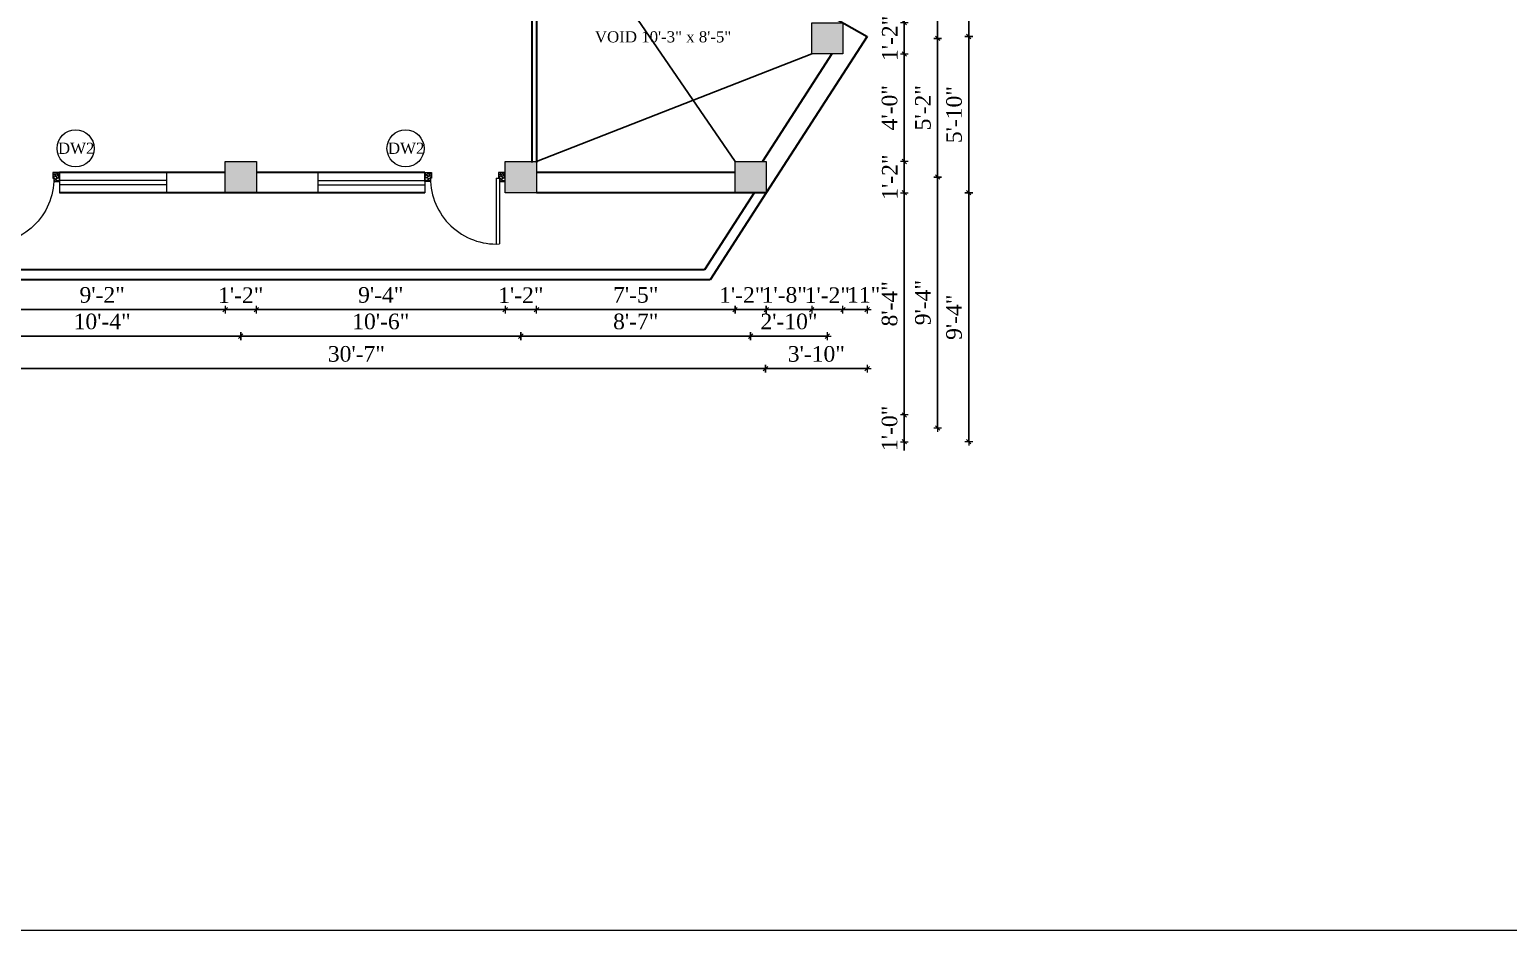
# Model space of a CAD drawing. Header units: inches. Extents: x 4069 to 291496, y -47643 to 12535.
# Drawn here: x 119084 to 119747, y -29056 to -28652 of the extents above; entities that cross this region are included whole.
import ezdxf

# ---------------------------------------------------------------- set-up
doc = ezdxf.new("R2010")
doc.units = ezdxf.units.IN
doc.header["$LTSCALE"] = 5
doc.header["$MEASUREMENT"] = 0
for name, color, linetype, lineweight in [('A-WALL', 7, 'Continuous', 9), ('Dimension', 7, 'Continuous', 18), ('DOOR', 62, 'Continuous', 0), ('Dw', 2, 'Continuous', 18), ('ele1', 21, 'Continuous', 20)]:
    doc.layers.add(name, color=color, linetype=linetype, lineweight=lineweight)
doc.layers.add('dim line', color=7, linetype='Continuous', lineweight=15, true_color=0xfab2b2)
doc.layers.add('TEXT', color=6, linetype='Continuous')
doc.layers.add('WALL', color=7, linetype='Continuous')
doc.styles.add('ordinary', font='times.ttf')
doc.dimstyles.new('Copy of 96', dxfattribs={"dimtxt": 7, "dimasz": 4, "dimexe": 0.5, "dimexo": 0.5, "dimgap": 3, "dimtad": 1, "dimdec": 1, "dimzin": 11, "dimdsep": 46, "dimlunit": 4, "dimtxsty": 'ordinary', "dimblk": 'OBLIQUE', "dimcen": 0.09, "dimse1": 1, "dimse2": 1, "dimclrt": 6, "dimazin": 0, "dimtfac": 1, "dimtdec": 1, "dimtix": 1, "dimtmove": 2, "dimatfit": 3, "dimldrblk": 'leader', "dimfxl": 0.5, "dimfxlon": 1, "dimtolj": 1, "dimtzin": 0, "dimarcsym": 0})

# ---------------------------------------------------------------- blocks, each defined once
blk = doc.blocks.new('A$C27B36B59')
at = {"layer": 'DOOR'}
for p, q in [((0, 4), (0, 0)), ((2.5, 4), (0, 4)), ((0, 0), (3, 0)), ((2.5, 2.5), (2.5, 4)), ((3, 2.5), (2.5, 2.5)), ((3, 0), (3, 2.5))]:
    blk.add_line(p, q, dxfattribs=at)
for centre, radius, start, end in [((-1.4, -0.54), 4.75, 22.14107, 72.83803), ((1.34, 2.09), 1.64, 45.13802, 144.89476), ((2.21, 0.3), 2.49, 83.31492, 152.65798), ((0.13, 0.37), 2.05, 349.48753, 93.68048), ((1.96, -0.47), 2.01, 58.74475, 166.49498), ((-0.06, 0.32), 1.13, 343.54197, 86.94698), ((2.08, -0.4), 1.17, 38.28162, 160.15192)]:
    blk.add_arc(centre, radius, start, end, dxfattribs=at)
blk = doc.blocks.new('D2')
at = {"layer": 'DOOR'}
for p, q in [((74473.95, 24047.59), (74473.95, 24018.09)), ((74473.95, 24047.59), (74475.45, 24047.59)), ((74475.45, 24047.59), (74475.45, 24018.13))]:
    blk.add_line(p, q, dxfattribs=at)
blk.add_arc((74473.95, 24047.59), 29.5, 180, 272.9146, dxfattribs=at)
at = {"layer": 'DOOR', "xscale": -1, "rotation": 180}
blk.add_blockref('A$C27B36B59', (74441.95, 24050.09), dxfattribs=at)
at = {"layer": 'DOOR', "rotation": 180}
blk.add_blockref('A$C27B36B59', (74477.95, 24050.09), dxfattribs=at)
blk = doc.blocks.new('oblique')
at = {"color": 0, "lineweight": -2}
blk.add_line((0.25, 0.25), (-0.25, -0.25), dxfattribs=at)
at = {"layer": 'dim line', "lineweight": 9}
for p, q in [((-0.4375, 0), (0.4375, 0)), ((0, 0.4375), (0, -0.4375))]:
    blk.add_line(p, q, dxfattribs=at)
blk = doc.blocks.new('*D5415')
at = {"layer": 'A-WALL', "color": 0, "lineweight": -2, "ltscale": 5, "transparency": 16777216}
for p, q in [((119476.57, -28711.48), (119476.57, -28707.48)), ((119476.57, -28725.48), (119476.57, -28711.48)), ((119476.57, -28725.48), (119476.57, -28729.48))]:
    blk.add_line(p, q, dxfattribs=at)
at = {"layer": 'Defpoints', "color": 0, "ltscale": 5, "transparency": 16777216}
for p in [(119414.7, -28711.48), (119476.57, -28711.48), (119414.7, -28725.48)]:
    blk.add_point(p, dxfattribs=at)
at = {"layer": 'A-WALL', "color": 0, "lineweight": -2, "ltscale": 5, "transparency": 16777216, "xscale": 4, "yscale": 4, "zscale": 4}
for p, rotation in [((119476.57, -28711.48), 270), ((119476.57, -28725.48), 90)]:
    blk.add_blockref('oblique', p, dxfattribs=dict(at, rotation=rotation))
at = {"layer": 'A-WALL', "color": 6, "ltscale": 5, "transparency": 16777216, "insert": (119470.07, -28718.48), "char_height": 7, "attachment_point": 5, "rotation": 90, "style": 'ordinary'}
blk.add_mtext('\\A1;1\'-2"', dxfattribs=at)
blk = doc.blocks.new('_OBLIQUE')
at = {"color": 0, "linetype": 'ByBlock'}
blk.add_line((-0.5, -0.5), (0.5, 0.5), dxfattribs=at)
blk = doc.blocks.new('leader')
at = {"layer": 'Dimension'}
for p, q in [((0, -4.33), (0, 4.33)), ((-4.42, 0), (4.42, 0))]:
    blk.add_line(p, q, dxfattribs=at)
blk = doc.blocks.new('*D5416')
at = {"layer": 'A-WALL', "color": 0, "lineweight": -2, "ltscale": 5, "transparency": 16777216}
blk.add_line((119476.57, -28711.48), (119476.57, -28663.3), dxfattribs=at)
at = {"layer": 'Defpoints', "color": 0, "ltscale": 5, "transparency": 16777216}
for p in [(119449.08, -28663.3), (119476.57, -28663.3), (119414.7, -28711.48)]:
    blk.add_point(p, dxfattribs=at)
at = {"layer": 'A-WALL', "color": 0, "lineweight": -2, "ltscale": 5, "transparency": 16777216, "xscale": 4, "yscale": 4, "zscale": 4}
for p, rotation in [((119476.57, -28663.3), 90), ((119476.57, -28711.48), 270)]:
    blk.add_blockref('oblique', p, dxfattribs=dict(at, rotation=rotation))
at = {"layer": 'A-WALL', "color": 6, "ltscale": 5, "transparency": 16777216, "insert": (119470.01, -28687.39), "char_height": 7, "attachment_point": 5, "rotation": 90, "style": 'ordinary'}
blk.add_mtext('\\A1;4\'-0"', dxfattribs=at)
blk = doc.blocks.new('*D5417')
at = {"layer": 'A-WALL', "color": 0, "lineweight": -2, "ltscale": 5, "transparency": 16777216}
for p, q in [((119476.57, -28649.3), (119476.57, -28645.3)), ((119476.57, -28663.3), (119476.57, -28649.3)), ((119476.57, -28663.3), (119476.57, -28667.3))]:
    blk.add_line(p, q, dxfattribs=at)
at = {"layer": 'Defpoints', "color": 0, "ltscale": 5, "transparency": 16777216}
for p in [(119449.08, -28649.3), (119476.57, -28649.3), (119449.08, -28663.3)]:
    blk.add_point(p, dxfattribs=at)
at = {"layer": 'A-WALL', "color": 0, "lineweight": -2, "ltscale": 5, "transparency": 16777216, "xscale": 4, "yscale": 4, "zscale": 4}
for p, rotation in [((119476.57, -28649.3), 270), ((119476.57, -28663.3), 90)]:
    blk.add_blockref('oblique', p, dxfattribs=dict(at, rotation=rotation))
at = {"layer": 'A-WALL', "color": 6, "ltscale": 5, "transparency": 16777216, "insert": (119470.07, -28656.3), "char_height": 7, "attachment_point": 5, "rotation": 90, "style": 'ordinary'}
blk.add_mtext('\\A1;1\'-2"', dxfattribs=at)
blk = doc.blocks.new('*D5422')
at = {"layer": 'A-WALL', "color": 0, "lineweight": -2, "ltscale": 5, "transparency": 16777216}
blk.add_line((119491.53, -28718.48), (119491.53, -28656.3), dxfattribs=at)
at = {"layer": 'Defpoints', "color": 0, "ltscale": 5, "transparency": 16777216}
for p in [(119442.08, -28656.3), (119491.53, -28656.3), (119407.7, -28718.48)]:
    blk.add_point(p, dxfattribs=at)
at = {"layer": 'A-WALL', "color": 0, "lineweight": -2, "ltscale": 5, "transparency": 16777216, "xscale": 4, "yscale": 4, "zscale": 4}
for p, rotation in [((119491.53, -28656.3), 90), ((119491.53, -28718.48), 270)]:
    blk.add_blockref('oblique', p, dxfattribs=dict(at, rotation=rotation))
at = {"layer": 'A-WALL', "color": 6, "ltscale": 5, "transparency": 16777216, "insert": (119484.97, -28687.39), "char_height": 7, "attachment_point": 5, "rotation": 90, "style": 'ordinary'}
blk.add_mtext('\\A1;5\'-2"', dxfattribs=at)
blk = doc.blocks.new('*D5423')
at = {"layer": 'A-WALL', "color": 0, "lineweight": -2, "ltscale": 5, "transparency": 16777216}
blk.add_line((119491.53, -28656.3), (119491.53, -28578.2), dxfattribs=at)
at = {"layer": 'Defpoints', "color": 0, "ltscale": 5, "transparency": 16777216}
for p in [(119304.69, -28578.2), (119491.53, -28578.2), (119442.08, -28656.3)]:
    blk.add_point(p, dxfattribs=at)
at = {"layer": 'A-WALL', "color": 0, "lineweight": -2, "ltscale": 5, "transparency": 16777216, "xscale": 4, "yscale": 4, "zscale": 4}
for p, rotation in [((119491.53, -28578.2), 90), ((119491.53, -28656.3), 270)]:
    blk.add_blockref('oblique', p, dxfattribs=dict(at, rotation=rotation))
at = {"layer": 'A-WALL', "color": 6, "ltscale": 5, "transparency": 16777216, "insert": (119484.97, -28617.25), "char_height": 7, "attachment_point": 5, "rotation": 90, "style": 'ordinary'}
blk.add_mtext('\\A1;6\'-6"', dxfattribs=at)
blk = doc.blocks.new('*D5432')
at = {"layer": 'A-WALL', "color": 0, "lineweight": -2, "ltscale": 5, "transparency": 16777216}
blk.add_line((119449.08, -28460.05), (119459.94, -28460.05), dxfattribs=at)
at = {"layer": 'Defpoints', "color": 0, "ltscale": 5, "transparency": 16777216}
for p in [(119459.94, -28460.05), (119449.08, -28649.3), (119459.94, -28655.48)]:
    blk.add_point(p, dxfattribs=at)
at = {"layer": 'A-WALL', "color": 0, "lineweight": -2, "ltscale": 5, "transparency": 16777216, "xscale": 4, "yscale": 4, "zscale": 4, "rotation": 180}
blk.add_blockref('oblique', (119449.08, -28460.05), dxfattribs=at)
at = {"layer": 'A-WALL', "color": 0, "lineweight": -2, "ltscale": 5, "transparency": 16777216, "xscale": 4, "yscale": 4, "zscale": 4}
blk.add_blockref('oblique', (119459.94, -28460.05), dxfattribs=at)
at = {"layer": 'A-WALL', "color": 6, "ltscale": 5, "transparency": 16777216, "insert": (119458.99, -28453.49), "char_height": 7, "attachment_point": 5, "style": 'ordinary'}
blk.add_mtext('\\A1;11"', dxfattribs=at)
blk = doc.blocks.new('*D5435')
at = {"layer": 'A-WALL', "color": 0, "lineweight": -2, "ltscale": 5, "transparency": 16777216}
blk.add_line((119304.69, -28447.01), (119442.08, -28447.01), dxfattribs=at)
at = {"layer": 'Defpoints', "color": 0, "ltscale": 5, "transparency": 16777216}
for p in [(119442.08, -28447.01), (119304.69, -28578.2), (119442.08, -28656.3)]:
    blk.add_point(p, dxfattribs=at)
at = {"layer": 'A-WALL', "color": 0, "lineweight": -2, "ltscale": 5, "transparency": 16777216, "xscale": 4, "yscale": 4, "zscale": 4, "rotation": 180}
blk.add_blockref('oblique', (119304.69, -28447.01), dxfattribs=at)
at = {"layer": 'A-WALL', "color": 0, "lineweight": -2, "ltscale": 5, "transparency": 16777216, "xscale": 4, "yscale": 4, "zscale": 4}
blk.add_blockref('oblique', (119442.08, -28447.01), dxfattribs=at)
at = {"layer": 'A-WALL', "color": 6, "ltscale": 5, "transparency": 16777216, "insert": (119373.39, -28440.45), "char_height": 7, "attachment_point": 5, "style": 'ordinary'}
blk.add_mtext('\\A1;11\'-5"', dxfattribs=at)
blk = doc.blocks.new('*D5437')
at = {"layer": 'A-WALL', "color": 0, "lineweight": -2, "ltscale": 5, "transparency": 16777216}
blk.add_line((119172.13, -28428.29), (119459.94, -28428.29), dxfattribs=at)
at = {"layer": 'Defpoints', "color": 0, "ltscale": 5, "transparency": 16777216}
for p in [(119459.94, -28428.29), (119172.13, -28499.82), (119459.94, -28655.48)]:
    blk.add_point(p, dxfattribs=at)
at = {"layer": 'A-WALL', "color": 0, "lineweight": -2, "ltscale": 5, "transparency": 16777216, "xscale": 4, "yscale": 4, "zscale": 4, "rotation": 180}
blk.add_blockref('oblique', (119172.13, -28428.29), dxfattribs=at)
at = {"layer": 'A-WALL', "color": 0, "lineweight": -2, "ltscale": 5, "transparency": 16777216, "xscale": 4, "yscale": 4, "zscale": 4}
blk.add_blockref('oblique', (119459.94, -28428.29), dxfattribs=at)
at = {"layer": 'A-WALL', "color": 6, "ltscale": 5, "transparency": 16777216, "insert": (119316.03, -28421.73), "char_height": 7, "attachment_point": 5, "style": 'ordinary'}
blk.add_mtext('\\A1;24\'-0"', dxfattribs=at)
blk = doc.blocks.new('*D5438')
at = {"layer": 'A-WALL', "color": 0, "lineweight": -2, "ltscale": 5, "transparency": 16777216}
blk.add_line((119505.48, -28725.48), (119505.48, -28655.48), dxfattribs=at)
at = {"layer": 'Defpoints', "color": 0, "ltscale": 5, "transparency": 16777216}
for p in [(119459.94, -28655.48), (119505.48, -28655.48), (119414.7, -28725.48)]:
    blk.add_point(p, dxfattribs=at)
at = {"layer": 'A-WALL', "color": 0, "lineweight": -2, "ltscale": 5, "transparency": 16777216, "xscale": 4, "yscale": 4, "zscale": 4}
for p, rotation in [((119505.48, -28655.48), 90), ((119505.48, -28725.48), 270)]:
    blk.add_blockref('oblique', p, dxfattribs=dict(at, rotation=rotation))
at = {"layer": 'A-WALL', "color": 6, "ltscale": 5, "transparency": 16777216, "insert": (119498.92, -28690.48), "char_height": 7, "attachment_point": 5, "rotation": 90, "style": 'ordinary'}
blk.add_mtext('\\A1;5\'-10"', dxfattribs=at)
blk = doc.blocks.new('*D5439')
at = {"layer": 'A-WALL', "color": 0, "lineweight": -2, "ltscale": 5, "transparency": 16777216}
blk.add_line((119505.48, -28655.48), (119505.48, -28499.82), dxfattribs=at)
at = {"layer": 'Defpoints', "color": 0, "ltscale": 5, "transparency": 16777216}
for p in [(119186.13, -28499.82), (119505.48, -28499.82), (119459.94, -28655.48)]:
    blk.add_point(p, dxfattribs=at)
at = {"layer": 'A-WALL', "color": 0, "lineweight": -2, "ltscale": 5, "transparency": 16777216, "xscale": 4, "yscale": 4, "zscale": 4}
for p, rotation in [((119505.48, -28499.82), 90), ((119505.48, -28655.48), 270)]:
    blk.add_blockref('oblique', p, dxfattribs=dict(at, rotation=rotation))
at = {"layer": 'A-WALL', "color": 6, "ltscale": 5, "transparency": 16777216, "insert": (119498.92, -28577.65), "char_height": 7, "attachment_point": 5, "rotation": 90, "style": 'ordinary'}
blk.add_mtext('\\A1;13\'-0"', dxfattribs=at)
blk = doc.blocks.new('*D5440')
at = {"layer": 'A-WALL', "color": 0, "lineweight": -2, "ltscale": 5, "transparency": 16777216}
blk.add_line((119476.57, -28725.48), (119476.57, -28825.08), dxfattribs=at)
at = {"layer": 'Defpoints', "color": 0, "ltscale": 5, "transparency": 16777216}
for p in [(119414.7, -28725.48), (119045.22, -28825.08), (119476.57, -28825.08)]:
    blk.add_point(p, dxfattribs=at)
at = {"layer": 'A-WALL', "color": 0, "lineweight": -2, "ltscale": 5, "transparency": 16777216, "xscale": 4, "yscale": 4, "zscale": 4}
for p, rotation in [((119476.57, -28725.48), 90), ((119476.57, -28825.08), 270)]:
    blk.add_blockref('oblique', p, dxfattribs=dict(at, rotation=rotation))
at = {"layer": 'A-WALL', "color": 6, "ltscale": 5, "transparency": 16777216, "insert": (119470.01, -28775.28), "char_height": 7, "attachment_point": 5, "rotation": 90, "style": 'ordinary'}
blk.add_mtext('\\A1;8\'-4"', dxfattribs=at)
blk = doc.blocks.new('*D5441')
at = {"layer": 'A-WALL', "color": 0, "lineweight": -2, "ltscale": 5, "transparency": 16777216}
for p, q in [((119476.57, -28825.08), (119476.57, -28821.08)), ((119476.57, -28825.08), (119476.57, -28837.08)), ((119476.57, -28837.08), (119476.57, -28841.08))]:
    blk.add_line(p, q, dxfattribs=at)
at = {"layer": 'Defpoints', "color": 0, "ltscale": 5, "transparency": 16777216}
for p in [(119045.22, -28825.08), (119044.94, -28837.08), (119476.57, -28837.08)]:
    blk.add_point(p, dxfattribs=at)
at = {"layer": 'A-WALL', "color": 0, "lineweight": -2, "ltscale": 5, "transparency": 16777216, "xscale": 4, "yscale": 4, "zscale": 4}
for p, rotation in [((119476.57, -28825.08), 270), ((119476.57, -28837.08), 90)]:
    blk.add_blockref('oblique', p, dxfattribs=dict(at, rotation=rotation))
at = {"layer": 'A-WALL', "color": 6, "ltscale": 5, "transparency": 16777216, "insert": (119470.01, -28831.08), "char_height": 7, "attachment_point": 5, "rotation": 90, "style": 'ordinary'}
blk.add_mtext('\\A1;1\'-0"', dxfattribs=at)
blk = doc.blocks.new('*D5442')
at = {"layer": 'A-WALL', "color": 0, "lineweight": -2, "ltscale": 5, "transparency": 16777216}
blk.add_line((119491.53, -28718.48), (119491.53, -28830.94), dxfattribs=at)
at = {"layer": 'Defpoints', "color": 0, "ltscale": 5, "transparency": 16777216}
for p in [(119407.7, -28718.48), (119040.58, -28830.94), (119491.53, -28830.94)]:
    blk.add_point(p, dxfattribs=at)
at = {"layer": 'A-WALL', "color": 0, "lineweight": -2, "ltscale": 5, "transparency": 16777216, "xscale": 4, "yscale": 4, "zscale": 4}
for p, rotation in [((119491.53, -28718.48), 90), ((119491.53, -28830.94), 270)]:
    blk.add_blockref('oblique', p, dxfattribs=dict(at, rotation=rotation))
at = {"layer": 'A-WALL', "color": 6, "ltscale": 5, "transparency": 16777216, "insert": (119484.96, -28774.71), "char_height": 7, "attachment_point": 5, "rotation": 90, "style": 'ordinary'}
blk.add_mtext('\\A1;9\'-4"', dxfattribs=at)
blk = doc.blocks.new('*D5443')
at = {"layer": 'A-WALL', "color": 0, "lineweight": -2, "ltscale": 5, "transparency": 16777216}
blk.add_line((119505.48, -28725.48), (119505.48, -28837.08), dxfattribs=at)
at = {"layer": 'Defpoints', "color": 0, "ltscale": 5, "transparency": 16777216}
for p in [(119414.7, -28725.48), (119044.94, -28837.08), (119505.48, -28837.08)]:
    blk.add_point(p, dxfattribs=at)
at = {"layer": 'A-WALL', "color": 0, "lineweight": -2, "ltscale": 5, "transparency": 16777216, "xscale": 4, "yscale": 4, "zscale": 4}
for p, rotation in [((119505.48, -28725.48), 90), ((119505.48, -28837.08), 270)]:
    blk.add_blockref('oblique', p, dxfattribs=dict(at, rotation=rotation))
at = {"layer": 'A-WALL', "color": 6, "ltscale": 5, "transparency": 16777216, "insert": (119498.91, -28781.28), "char_height": 7, "attachment_point": 5, "rotation": 90, "style": 'ordinary'}
blk.add_mtext('\\A1;9\'-4"', dxfattribs=at)
blk = doc.blocks.new('*D5445')
at = {"layer": 'A-WALL', "color": 0, "lineweight": -2, "ltscale": 5, "transparency": 16777216}
blk.add_line((119061.92, -28777.89), (119172.13, -28777.89), dxfattribs=at)
at = {"layer": 'Defpoints', "color": 0, "ltscale": 5, "transparency": 16777216}
for p in [(119061.92, -28725.48), (119172.13, -28725.48), (119172.13, -28777.89)]:
    blk.add_point(p, dxfattribs=at)
at = {"layer": 'A-WALL', "color": 0, "lineweight": -2, "ltscale": 5, "transparency": 16777216, "xscale": 4, "yscale": 4, "zscale": 4, "rotation": 180}
blk.add_blockref('oblique', (119061.92, -28777.89), dxfattribs=at)
at = {"layer": 'A-WALL', "color": 0, "lineweight": -2, "ltscale": 5, "transparency": 16777216, "xscale": 4, "yscale": 4, "zscale": 4}
blk.add_blockref('oblique', (119172.13, -28777.89), dxfattribs=at)
at = {"layer": 'A-WALL', "color": 6, "ltscale": 5, "transparency": 16777216, "insert": (119117.02, -28771.32), "char_height": 7, "attachment_point": 5, "style": 'ordinary'}
blk.add_mtext('\\A1;9\'-2"', dxfattribs=at)
blk = doc.blocks.new('*D5446')
at = {"layer": 'A-WALL', "color": 0, "lineweight": -2, "ltscale": 5, "transparency": 16777216}
for p, q in [((119172.13, -28777.89), (119168.13, -28777.89)), ((119172.13, -28777.89), (119186.13, -28777.89)), ((119186.13, -28777.89), (119190.13, -28777.89))]:
    blk.add_line(p, q, dxfattribs=at)
at = {"layer": 'Defpoints', "color": 0, "ltscale": 5, "transparency": 16777216}
for p in [(119172.13, -28725.48), (119186.13, -28725.48), (119186.13, -28777.89)]:
    blk.add_point(p, dxfattribs=at)
at = {"layer": 'A-WALL', "color": 0, "lineweight": -2, "ltscale": 5, "transparency": 16777216, "xscale": 4, "yscale": 4, "zscale": 4}
blk.add_blockref('oblique', (119172.13, -28777.89), dxfattribs=at)
at = {"layer": 'A-WALL', "color": 0, "lineweight": -2, "ltscale": 5, "transparency": 16777216, "xscale": 4, "yscale": 4, "zscale": 4, "rotation": 180}
blk.add_blockref('oblique', (119186.13, -28777.89), dxfattribs=at)
at = {"layer": 'A-WALL', "color": 6, "ltscale": 5, "transparency": 16777216, "insert": (119179.13, -28771.39), "char_height": 7, "attachment_point": 5, "style": 'ordinary'}
blk.add_mtext('\\A1;1\'-2"', dxfattribs=at)
blk = doc.blocks.new('*D5447')
at = {"layer": 'A-WALL', "color": 0, "lineweight": -2, "ltscale": 5, "transparency": 16777216}
blk.add_line((119186.13, -28777.89), (119297.69, -28777.89), dxfattribs=at)
at = {"layer": 'Defpoints', "color": 0, "ltscale": 5, "transparency": 16777216}
for p in [(119186.13, -28725.48), (119297.69, -28725.48), (119297.69, -28777.89)]:
    blk.add_point(p, dxfattribs=at)
at = {"layer": 'A-WALL', "color": 0, "lineweight": -2, "ltscale": 5, "transparency": 16777216, "xscale": 4, "yscale": 4, "zscale": 4, "rotation": 180}
blk.add_blockref('oblique', (119186.13, -28777.89), dxfattribs=at)
at = {"layer": 'A-WALL', "color": 0, "lineweight": -2, "ltscale": 5, "transparency": 16777216, "xscale": 4, "yscale": 4, "zscale": 4}
blk.add_blockref('oblique', (119297.69, -28777.89), dxfattribs=at)
at = {"layer": 'A-WALL', "color": 6, "ltscale": 5, "transparency": 16777216, "insert": (119241.91, -28771.32), "char_height": 7, "attachment_point": 5, "style": 'ordinary'}
blk.add_mtext('\\A1;9\'-4"', dxfattribs=at)
blk = doc.blocks.new('*D5448')
at = {"layer": 'A-WALL', "color": 0, "lineweight": -2, "ltscale": 5, "transparency": 16777216}
for p, q in [((119297.69, -28777.89), (119293.69, -28777.89)), ((119297.69, -28777.89), (119311.69, -28777.89)), ((119311.69, -28777.89), (119315.69, -28777.89))]:
    blk.add_line(p, q, dxfattribs=at)
at = {"layer": 'Defpoints', "color": 0, "ltscale": 5, "transparency": 16777216}
for p in [(119297.69, -28725.48), (119311.69, -28725.48), (119311.69, -28777.89)]:
    blk.add_point(p, dxfattribs=at)
at = {"layer": 'A-WALL', "color": 0, "lineweight": -2, "ltscale": 5, "transparency": 16777216, "xscale": 4, "yscale": 4, "zscale": 4}
blk.add_blockref('oblique', (119297.69, -28777.89), dxfattribs=at)
at = {"layer": 'A-WALL', "color": 0, "lineweight": -2, "ltscale": 5, "transparency": 16777216, "xscale": 4, "yscale": 4, "zscale": 4, "rotation": 180}
blk.add_blockref('oblique', (119311.69, -28777.89), dxfattribs=at)
at = {"layer": 'A-WALL', "color": 6, "ltscale": 5, "transparency": 16777216, "insert": (119304.69, -28771.39), "char_height": 7, "attachment_point": 5, "style": 'ordinary'}
blk.add_mtext('\\A1;1\'-2"', dxfattribs=at)
blk = doc.blocks.new('*D5449')
at = {"layer": 'A-WALL', "color": 0, "lineweight": -2, "ltscale": 5, "transparency": 16777216}
blk.add_line((119311.69, -28777.89), (119400.7, -28777.89), dxfattribs=at)
at = {"layer": 'Defpoints', "color": 0, "ltscale": 5, "transparency": 16777216}
for p in [(119311.69, -28725.48), (119400.7, -28725.48), (119400.7, -28777.89)]:
    blk.add_point(p, dxfattribs=at)
at = {"layer": 'A-WALL', "color": 0, "lineweight": -2, "ltscale": 5, "transparency": 16777216, "xscale": 4, "yscale": 4, "zscale": 4, "rotation": 180}
blk.add_blockref('oblique', (119311.69, -28777.89), dxfattribs=at)
at = {"layer": 'A-WALL', "color": 0, "lineweight": -2, "ltscale": 5, "transparency": 16777216, "xscale": 4, "yscale": 4, "zscale": 4}
blk.add_blockref('oblique', (119400.7, -28777.89), dxfattribs=at)
at = {"layer": 'A-WALL', "color": 6, "ltscale": 5, "transparency": 16777216, "insert": (119356.2, -28771.32), "char_height": 7, "attachment_point": 5, "style": 'ordinary'}
blk.add_mtext('\\A1;7\'-5"', dxfattribs=at)
blk = doc.blocks.new('*D5450')
at = {"layer": 'A-WALL', "color": 0, "lineweight": -2, "ltscale": 5, "transparency": 16777216}
blk.add_line((119400.7, -28777.89), (119414.7, -28777.89), dxfattribs=at)
at = {"layer": 'Defpoints', "color": 0, "ltscale": 5, "transparency": 16777216}
for p in [(119400.7, -28725.48), (119414.7, -28725.48), (119414.7, -28777.89)]:
    blk.add_point(p, dxfattribs=at)
at = {"layer": 'A-WALL', "color": 0, "lineweight": -2, "ltscale": 5, "transparency": 16777216, "xscale": 4, "yscale": 4, "zscale": 4, "rotation": 180}
blk.add_blockref('oblique', (119400.7, -28777.89), dxfattribs=at)
at = {"layer": 'A-WALL', "color": 0, "lineweight": -2, "ltscale": 5, "transparency": 16777216, "xscale": 4, "yscale": 4, "zscale": 4}
blk.add_blockref('oblique', (119414.7, -28777.89), dxfattribs=at)
at = {"layer": 'A-WALL', "color": 6, "ltscale": 5, "transparency": 16777216, "insert": (119403.73, -28771.33), "char_height": 7, "attachment_point": 5, "style": 'ordinary'}
blk.add_mtext('\\A1;1\'-2"', dxfattribs=at)
blk = doc.blocks.new('*D5451')
at = {"layer": 'A-WALL', "color": 0, "lineweight": -2, "ltscale": 5, "transparency": 16777216}
blk.add_line((119414.7, -28777.89), (119435.08, -28777.89), dxfattribs=at)
at = {"layer": 'Defpoints', "color": 0, "ltscale": 5, "transparency": 16777216}
for p in [(119435.08, -28663.3), (119414.7, -28725.48), (119435.08, -28777.89)]:
    blk.add_point(p, dxfattribs=at)
at = {"layer": 'A-WALL', "color": 0, "lineweight": -2, "ltscale": 5, "transparency": 16777216, "xscale": 4, "yscale": 4, "zscale": 4, "rotation": 180}
blk.add_blockref('oblique', (119414.7, -28777.89), dxfattribs=at)
at = {"layer": 'A-WALL', "color": 0, "lineweight": -2, "ltscale": 5, "transparency": 16777216, "xscale": 4, "yscale": 4, "zscale": 4}
blk.add_blockref('oblique', (119435.08, -28777.89), dxfattribs=at)
at = {"layer": 'A-WALL', "color": 6, "ltscale": 5, "transparency": 16777216, "insert": (119422.78, -28771.33), "char_height": 7, "attachment_point": 5, "style": 'ordinary'}
blk.add_mtext('\\A1;1\'-8"', dxfattribs=at)
blk = doc.blocks.new('*D5452')
at = {"layer": 'A-WALL', "color": 0, "lineweight": -2, "ltscale": 5, "transparency": 16777216}
for p, q in [((119435.08, -28777.89), (119431.08, -28777.89)), ((119435.08, -28777.89), (119449.08, -28777.89)), ((119449.08, -28777.89), (119453.08, -28777.89))]:
    blk.add_line(p, q, dxfattribs=at)
at = {"layer": 'Defpoints', "color": 0, "ltscale": 5, "transparency": 16777216}
for p in [(119435.08, -28663.3), (119449.08, -28663.3), (119449.08, -28777.89)]:
    blk.add_point(p, dxfattribs=at)
at = {"layer": 'A-WALL', "color": 0, "lineweight": -2, "ltscale": 5, "transparency": 16777216, "xscale": 4, "yscale": 4, "zscale": 4}
blk.add_blockref('oblique', (119435.08, -28777.89), dxfattribs=at)
at = {"layer": 'A-WALL', "color": 0, "lineweight": -2, "ltscale": 5, "transparency": 16777216, "xscale": 4, "yscale": 4, "zscale": 4, "rotation": 180}
blk.add_blockref('oblique', (119449.08, -28777.89), dxfattribs=at)
at = {"layer": 'A-WALL', "color": 6, "ltscale": 5, "transparency": 16777216, "insert": (119442.08, -28771.39), "char_height": 7, "attachment_point": 5, "style": 'ordinary'}
blk.add_mtext('\\A1;1\'-2"', dxfattribs=at)
blk = doc.blocks.new('*D5453')
at = {"layer": 'A-WALL', "color": 0, "lineweight": -2, "ltscale": 5, "transparency": 16777216}
blk.add_line((119449.08, -28777.89), (119459.94, -28777.89), dxfattribs=at)
at = {"layer": 'Defpoints', "color": 0, "ltscale": 5, "transparency": 16777216}
for p in [(119459.94, -28655.48), (119449.08, -28663.3), (119459.94, -28777.89)]:
    blk.add_point(p, dxfattribs=at)
at = {"layer": 'A-WALL', "color": 0, "lineweight": -2, "ltscale": 5, "transparency": 16777216, "xscale": 4, "yscale": 4, "zscale": 4, "rotation": 180}
blk.add_blockref('oblique', (119449.08, -28777.89), dxfattribs=at)
at = {"layer": 'A-WALL', "color": 0, "lineweight": -2, "ltscale": 5, "transparency": 16777216, "xscale": 4, "yscale": 4, "zscale": 4}
blk.add_blockref('oblique', (119459.94, -28777.89), dxfattribs=at)
at = {"layer": 'A-WALL', "color": 6, "ltscale": 5, "transparency": 16777216, "insert": (119458.36, -28771.22), "char_height": 7, "attachment_point": 5, "style": 'ordinary'}
blk.add_mtext('\\A1;11"', dxfattribs=at)
blk = doc.blocks.new('*D5454')
at = {"layer": 'A-WALL', "color": 0, "lineweight": -2, "ltscale": 5, "transparency": 16777216}
blk.add_line((119054.92, -28789.79), (119179.13, -28789.79), dxfattribs=at)
at = {"layer": 'Defpoints', "color": 0, "ltscale": 5, "transparency": 16777216}
for p in [(119054.92, -28718.48), (119179.13, -28718.48), (119179.13, -28789.79)]:
    blk.add_point(p, dxfattribs=at)
at = {"layer": 'A-WALL', "color": 0, "lineweight": -2, "ltscale": 5, "transparency": 16777216, "xscale": 4, "yscale": 4, "zscale": 4, "rotation": 180}
blk.add_blockref('oblique', (119054.92, -28789.79), dxfattribs=at)
at = {"layer": 'A-WALL', "color": 0, "lineweight": -2, "ltscale": 5, "transparency": 16777216, "xscale": 4, "yscale": 4, "zscale": 4}
blk.add_blockref('oblique', (119179.13, -28789.79), dxfattribs=at)
at = {"layer": 'A-WALL', "color": 6, "ltscale": 5, "transparency": 16777216, "insert": (119117.02, -28783.23), "char_height": 7, "attachment_point": 5, "style": 'ordinary'}
blk.add_mtext('\\A1;10\'-4"', dxfattribs=at)
blk = doc.blocks.new('*D5455')
at = {"layer": 'A-WALL', "color": 0, "lineweight": -2, "ltscale": 5, "transparency": 16777216}
blk.add_line((119304.69, -28789.79), (119407.7, -28789.79), dxfattribs=at)
at = {"layer": 'Defpoints', "color": 0, "ltscale": 5, "transparency": 16777216}
for p in [(119304.69, -28718.48), (119407.7, -28718.48), (119407.7, -28789.79)]:
    blk.add_point(p, dxfattribs=at)
at = {"layer": 'A-WALL', "color": 0, "lineweight": -2, "ltscale": 5, "transparency": 16777216, "xscale": 4, "yscale": 4, "zscale": 4, "rotation": 180}
blk.add_blockref('oblique', (119304.69, -28789.79), dxfattribs=at)
at = {"layer": 'A-WALL', "color": 0, "lineweight": -2, "ltscale": 5, "transparency": 16777216, "xscale": 4, "yscale": 4, "zscale": 4}
blk.add_blockref('oblique', (119407.7, -28789.79), dxfattribs=at)
at = {"layer": 'A-WALL', "color": 6, "ltscale": 5, "transparency": 16777216, "insert": (119356.2, -28783.22), "char_height": 7, "attachment_point": 5, "style": 'ordinary'}
blk.add_mtext('\\A1;8\'-7"', dxfattribs=at)
blk = doc.blocks.new('*D5456')
at = {"layer": 'A-WALL', "color": 0, "lineweight": -2, "ltscale": 5, "transparency": 16777216}
blk.add_line((119179.13, -28789.79), (119304.69, -28789.79), dxfattribs=at)
at = {"layer": 'Defpoints', "color": 0, "ltscale": 5, "transparency": 16777216}
for p in [(119179.13, -28718.48), (119304.69, -28718.48), (119304.69, -28789.79)]:
    blk.add_point(p, dxfattribs=at)
at = {"layer": 'A-WALL', "color": 0, "lineweight": -2, "ltscale": 5, "transparency": 16777216, "xscale": 4, "yscale": 4, "zscale": 4, "rotation": 180}
blk.add_blockref('oblique', (119179.13, -28789.79), dxfattribs=at)
at = {"layer": 'A-WALL', "color": 0, "lineweight": -2, "ltscale": 5, "transparency": 16777216, "xscale": 4, "yscale": 4, "zscale": 4}
blk.add_blockref('oblique', (119304.69, -28789.79), dxfattribs=at)
at = {"layer": 'A-WALL', "color": 6, "ltscale": 5, "transparency": 16777216, "insert": (119241.91, -28783.23), "char_height": 7, "attachment_point": 5, "style": 'ordinary'}
blk.add_mtext('\\A1;10\'-6"', dxfattribs=at)
blk = doc.blocks.new('*D5457')
at = {"layer": 'A-WALL', "color": 0, "lineweight": -2, "ltscale": 5, "transparency": 16777216}
blk.add_line((119407.7, -28789.79), (119442.08, -28789.79), dxfattribs=at)
at = {"layer": 'Defpoints', "color": 0, "ltscale": 5, "transparency": 16777216}
for p in [(119442.08, -28656.3), (119407.7, -28718.48), (119442.08, -28789.79)]:
    blk.add_point(p, dxfattribs=at)
at = {"layer": 'A-WALL', "color": 0, "lineweight": -2, "ltscale": 5, "transparency": 16777216, "xscale": 4, "yscale": 4, "zscale": 4, "rotation": 180}
blk.add_blockref('oblique', (119407.7, -28789.79), dxfattribs=at)
at = {"layer": 'A-WALL', "color": 0, "lineweight": -2, "ltscale": 5, "transparency": 16777216, "xscale": 4, "yscale": 4, "zscale": 4}
blk.add_blockref('oblique', (119442.08, -28789.79), dxfattribs=at)
at = {"layer": 'A-WALL', "color": 6, "ltscale": 5, "transparency": 16777216, "insert": (119424.89, -28783.23), "char_height": 7, "attachment_point": 5, "style": 'ordinary'}
blk.add_mtext('\\A1;2\'-10"', dxfattribs=at)
blk = doc.blocks.new('*D5458')
at = {"layer": 'A-WALL', "color": 0, "lineweight": -2, "ltscale": 5, "transparency": 16777216}
blk.add_line((119414.38, -28804.33), (119047.58, -28804.33), dxfattribs=at)
at = {"layer": 'Defpoints', "color": 0, "ltscale": 5, "transparency": 16777216}
for p in [(119047.58, -28725.48), (119414.38, -28725.48), (119047.58, -28804.33)]:
    blk.add_point(p, dxfattribs=at)
at = {"layer": 'A-WALL', "color": 0, "lineweight": -2, "ltscale": 5, "transparency": 16777216, "xscale": 4, "yscale": 4, "zscale": 4, "rotation": 180}
blk.add_blockref('oblique', (119047.58, -28804.33), dxfattribs=at)
at = {"layer": 'A-WALL', "color": 0, "lineweight": -2, "ltscale": 5, "transparency": 16777216, "xscale": 4, "yscale": 4, "zscale": 4}
blk.add_blockref('oblique', (119414.38, -28804.33), dxfattribs=at)
at = {"layer": 'A-WALL', "color": 6, "ltscale": 5, "transparency": 16777216, "insert": (119230.98, -28797.76), "char_height": 7, "attachment_point": 5, "style": 'ordinary'}
blk.add_mtext('\\A1;30\'-7"', dxfattribs=at)
blk = doc.blocks.new('*D5459')
at = {"layer": 'A-WALL', "color": 0, "lineweight": -2, "ltscale": 5, "transparency": 16777216}
blk.add_line((119414.38, -28804.33), (119459.94, -28804.33), dxfattribs=at)
at = {"layer": 'Defpoints', "color": 0, "ltscale": 5, "transparency": 16777216}
for p in [(119459.94, -28655.48), (119414.38, -28725.48), (119459.94, -28804.33)]:
    blk.add_point(p, dxfattribs=at)
at = {"layer": 'A-WALL', "color": 0, "lineweight": -2, "ltscale": 5, "transparency": 16777216, "xscale": 4, "yscale": 4, "zscale": 4, "rotation": 180}
blk.add_blockref('oblique', (119414.38, -28804.33), dxfattribs=at)
at = {"layer": 'A-WALL', "color": 0, "lineweight": -2, "ltscale": 5, "transparency": 16777216, "xscale": 4, "yscale": 4, "zscale": 4}
blk.add_blockref('oblique', (119459.94, -28804.33), dxfattribs=at)
at = {"layer": 'A-WALL', "color": 6, "ltscale": 5, "transparency": 16777216, "insert": (119437.16, -28797.77), "char_height": 7, "attachment_point": 5, "style": 'ordinary'}
blk.add_mtext('\\A1;3\'-10"', dxfattribs=at)

msp = doc.modelspace()

# ---------------------------------------------------------------- hatches: boundary and pattern name
at = {"layer": 'WALL', "linetype": 'ByBlock', "ltscale": 5, "true_color": 0xf8991e}
h = msp.add_hatch(color=30, dxfattribs=at)
h.dxf.hatch_style = 1
h.paths.add_polyline_path([(119435.0799, -28649.30418), (119435.0799, -28663.30418), (119449.0799, -28663.30418), (119449.0799, -28649.30418)])
h = msp.add_hatch(color=30, dxfattribs=at)
h.dxf.hatch_style = 1
h.paths.add_polyline_path([(119172.12647, -28711.48366), (119172.12647, -28725.48366), (119186.12647, -28725.48366), (119186.12647, -28711.48366)])
h = msp.add_hatch(color=30, dxfattribs=at)
h.dxf.hatch_style = 1
h.paths.add_polyline_path([(119297.69326, -28711.48366), (119297.69326, -28725.48366), (119311.69326, -28725.48366), (119311.69326, -28711.48366)])
h = msp.add_hatch(color=30, dxfattribs=at)
h.dxf.hatch_style = 1
h.paths.add_polyline_path([(119400.70253, -28711.48366), (119400.70253, -28725.48366), (119414.70253, -28725.48366), (119414.70253, -28711.48366)])

# ---------------------------------------------------------------- linework, layer by layer
at = {"layer": 'A-WALL', "lineweight": 30}
for p, q in [((119311.69326, -28571.20133), (119459.93914, -28655.47755)), ((119309.69326, -28585.20133), (119309.69326, -28711.98366)), ((119311.69326, -28585.20133), (119311.69326, -28711.98366)), ((119459.93914, -28655.47755), (119414.70253, -28725.48366)), ((119444.16624, -28663.30418), (119413.03358, -28711.48366)), ((119172.12647, -28716.48366), (119097.91561, -28716.48366)), ((119261.69326, -28716.48366), (119186.12647, -28716.48366)), ((119400.70253, -28716.48366), (119311.69326, -28716.48366)), ((119261.69326, -28725.48366), (119097.91561, -28725.48366)), ((119414.70253, -28725.48366), (119311.69326, -28725.48366)), ((119409.34479, -28725.48366), (119387.05154, -28759.98366)), ((119414.70253, -28725.48366), (119389.50147, -28764.48366)), ((119387.05154, -28759.98366), (119051.26745, -28759.98366)), ((119389.50147, -28764.48366), (119007.64859, -28764.48366))]:
    msp.add_line(p, q, dxfattribs=at)
at = {"layer": 'A-WALL', "ltscale": 5}
for p, q in [((119097.91561, -28716.48366), (119097.91561, -28725.48366)), ((119145.91561, -28716.48366), (119145.91561, -28725.48366)), ((119213.69326, -28716.48366), (119213.69326, -28725.48366)), ((119261.69326, -28716.48366), (119261.69326, -28725.48366))]:
    msp.add_line(p, q, dxfattribs=at)
for points in [[(119435.0799, -28649.30418), (119449.0799, -28649.30418), (119449.0799, -28663.30418), (119435.0799, -28663.30418)], [(119172.12647, -28711.48366), (119186.12647, -28711.48366), (119186.12647, -28725.48366), (119172.12647, -28725.48366)], [(119297.69326, -28711.48366), (119311.69326, -28711.48366), (119311.69326, -28725.48366), (119297.69326, -28725.48366)], [(119400.70253, -28711.48366), (119414.70253, -28711.48366), (119414.70253, -28725.48366), (119400.70253, -28725.48366)]]:
    msp.add_lwpolyline(points, close=True, dxfattribs=at)
for centre in [(119105.09736, -28705.61166), (119253.01678, -28705.61166)]:
    msp.add_circle(centre, 8.31985, dxfattribs=at)
at = {"layer": 'Dw', "color": 3}
for p, q in [((119145.91561, -28719.98366), (119097.91561, -28719.98366)), ((119145.91561, -28721.98366), (119097.91561, -28721.98366)), ((119213.69326, -28719.98366), (119261.69326, -28719.98366)), ((119213.69326, -28721.98366), (119261.69326, -28721.98366))]:
    msp.add_line(p, q, dxfattribs=at)
at = {"layer": 'ele1'}
msp.add_lwpolyline([(118398.77009, -26900.77781), (121483.73454, -26900.77781), (121483.73454, -29056.11078), (118398.77009, -29056.11078)], close=True, dxfattribs=at)
msp.add_lwpolyline([(118398.77009, -26900.77781), (121483.73454, -26900.77781), (121483.73454, -29056.11078), (118398.77009, -29056.11078)], close=True, dxfattribs=at)
at = {"layer": 'WALL', "color": 30, "linetype": 'ByBlock', "ltscale": 5, "true_color": 0xf8991e}
for p, q in [((119400.70253, -28711.48366), (119311.69326, -28581.55399)), ((119311.69326, -28711.48366), (119435.0799, -28663.30418))]:
    msp.add_line(p, q, dxfattribs=at)

# ---------------------------------------------------------------- block references
at = {"layer": 'WALL', "color": 2, "linetype": 'ByBlock', "xscale": -1, "rotation": 359.9999999998169}
msp.add_blockref('D2', (193539.86683, -52766.57157), dxfattribs=at)
at = {"layer": 'WALL', "color": 2, "linetype": 'ByBlock'}
msp.add_blockref('D2', (44819.74203, -52766.57157), dxfattribs=at)

# ---------------------------------------------------------------- texts
at = {"layer": 'TEXT', "style": 'ordinary'}
for s, p in [('VOID 10\'-3" x 8\'-5"', (119337.87442, -28658.1056)), ('DW2', (119097.1918, -28708.05037)), ('DW2', (119245.11123, -28708.05037))]:
    msp.add_text(s, height=5, dxfattribs=at).set_placement(p)

# ---------------------------------------------------------------- dimensions: what is measured, and where the dimension line sits
at = {"layer": 'A-WALL', "ltscale": 5}
for base, p1, p2, picture, middle in [((119459.93914, -28428.29197), (119172.12647, -28499.81793), (119459.93914, -28655.47755), '*D5437', (119316.03281, -28421.73141)), ((119442.0799, -28447.01231), (119304.69326, -28578.20133), (119442.0799, -28656.30418), '*D5435', (119373.38658, -28440.45175)), ((119442.0799, -28789.78581), (119407.70253, -28718.48366), (119442.0799, -28656.30418), '*D5457', (119424.89122, -28783.22524)), ((119459.93914, -28804.32995), (119414.37944, -28725.48366), (119459.93914, -28655.47755), '*D5459', (119437.15929, -28797.76939)), ((119449.0799, -28777.88744), (119435.0799, -28663.30418), (119449.0799, -28663.30418), '*D5452', (119442.0799, -28771.38744)), ((119179.12647, -28789.78581), (119054.91561, -28718.48366), (119179.12647, -28718.48366), '*D5454', (119117.02104, -28783.22524)), ((119304.69326, -28789.78581), (119179.12647, -28718.48366), (119304.69326, -28718.48366), '*D5456', (119241.90986, -28783.22524)), ((119407.70253, -28789.78581), (119304.69326, -28718.48366), (119407.70253, -28718.48366), '*D5455', (119356.19789, -28783.21515)), ((119047.58382, -28804.32995), (119414.37944, -28725.48366), (119047.58382, -28725.48366), '*D5458', (119230.98163, -28797.7593)), ((119172.12647, -28777.88744), (119061.91561, -28725.48366), (119172.12647, -28725.48366), '*D5445', (119117.02104, -28771.31679)), ((119186.12647, -28777.88744), (119172.12647, -28725.48366), (119186.12647, -28725.48366), '*D5446', (119179.12647, -28771.38744)), ((119297.69326, -28777.88744), (119186.12647, -28725.48366), (119297.69326, -28725.48366), '*D5447', (119241.90986, -28771.31679)), ((119311.69326, -28777.88744), (119297.69326, -28725.48366), (119311.69326, -28725.48366), '*D5448', (119304.69326, -28771.38744)), ((119400.70253, -28777.88744), (119311.69326, -28725.48366), (119400.70253, -28725.48366), '*D5449', (119356.19789, -28771.31679))]:
    dim = msp.add_linear_dim(base=base, p1=p1, p2=p2, dimstyle='Copy of 96', override={"dimdec": 0, "dimblk": 'oblique', "dimtdec": 0, "dimarcsym": 1}, dxfattribs=at)
    dim.commit()
    dim.dimension.update_dxf_attribs({"geometry": picture, "text_midpoint": middle})
for base, p1, p2, picture, middle in [((119459.93914, -28460.04955), (119449.0799, -28649.30418), (119459.93914, -28655.47755), '*D5432', (119458.98619, -28453.48658)), ((119459.93914, -28777.88744), (119449.0799, -28663.30418), (119459.93914, -28655.47755), '*D5453', (119458.35645, -28771.21704)), ((119435.0799, -28777.88744), (119414.70253, -28725.48366), (119435.0799, -28663.30418), '*D5451', (119422.77509, -28771.32547)), ((119414.70253, -28777.88744), (119400.70253, -28725.48366), (119414.70253, -28725.48366), '*D5450', (119403.73261, -28771.32547))]:
    dim = msp.add_linear_dim(base=base, p1=p1, p2=p2, dimstyle='Copy of 96', override={"dimdec": 0, "dimblk": 'oblique', "dimtdec": 0, "dimarcsym": 1}, dxfattribs=at)
    dim.commit()
    dim.dimension.update_dxf_attribs({"geometry": picture, "text_midpoint": middle, "dimtype": 160})
for base, p1, p2, picture, middle in [((119505.48033, -28499.81793), (119459.93914, -28655.47755), (119186.12647, -28499.81793), '*D5439', (119498.91977, -28577.64774)), ((119491.527, -28578.20133), (119442.0799, -28656.30418), (119304.69326, -28578.20133), '*D5423', (119484.96643, -28617.25275)), ((119476.56901, -28649.30418), (119449.0799, -28663.30418), (119449.0799, -28649.30418), '*D5417', (119470.06901, -28656.30418)), ((119491.527, -28656.30418), (119407.70253, -28718.48366), (119442.0799, -28656.30418), '*D5422', (119484.96643, -28687.39392)), ((119505.48033, -28655.47755), (119414.70253, -28725.48366), (119459.93914, -28655.47755), '*D5438', (119498.91977, -28690.4806)), ((119476.56901, -28663.30418), (119414.70253, -28711.48366), (119449.0799, -28663.30418), '*D5416', (119470.00845, -28687.39392)), ((119476.56901, -28711.48366), (119414.70253, -28725.48366), (119414.70253, -28711.48366), '*D5415', (119470.06901, -28718.48366)), ((119491.527, -28830.94274), (119407.70253, -28718.48366), (119040.58324, -28830.94274), '*D5442', (119484.95634, -28774.7132)), ((119505.48033, -28837.07545), (119414.70253, -28725.48366), (119044.93916, -28837.07545), '*D5443', (119498.90967, -28781.27955)), ((119476.56901, -28825.0786), (119414.70253, -28725.48366), (119045.22348, -28825.0786), '*D5440', (119470.00845, -28775.28113)), ((119476.56901, -28837.07545), (119045.22348, -28825.0786), (119044.93916, -28837.07545), '*D5441', (119470.00845, -28831.07702))]:
    dim = msp.add_linear_dim(base=base, p1=p1, p2=p2, angle=90, dimstyle='Copy of 96', override={"dimdec": 0, "dimblk": 'oblique', "dimtdec": 0, "dimarcsym": 1}, dxfattribs=at)
    dim.commit()
    dim.dimension.update_dxf_attribs({"geometry": picture, "text_midpoint": middle})

doc.saveas('drawing.dxf')
